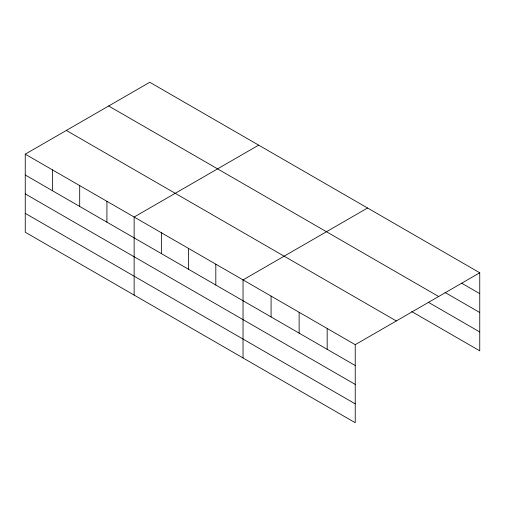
<?xml version="1.0" encoding="UTF-8"?>
<svg xmlns="http://www.w3.org/2000/svg" width="505" height="505" viewBox="0 0 505 505"><rect width="100%" height="100%" fill="white"/><g stroke="black" fill="none" stroke-linecap="round" stroke-linejoin="round"><path stroke-width="0.76" d="M25.25 154.164L355.23 344.675L355.23 422.729L25.25 232.218L25.25 154.164L149.77 82.271L479.75 272.782L479.75 350.836L411.632 311.509M258.667 145.143L134.141 217.036L134.141 295.084M367.558 208.009L243.038 279.903L243.038 357.95M355.23 344.675L479.75 272.782M461.721 283.223L479.75 293.639M445.025 292.464L479.75 312.513M108.682 105.999L438.656 296.511M428.328 302.268L479.75 331.962M66.344 130.441L396.318 320.953M25.25 175.014L355.23 365.525M25.25 193.895L355.23 384.406M25.25 213.337L355.23 403.849M327.177 328.484L327.177 349.334M299.13 312.292L299.13 333.142M271.084 296.094L271.084 316.951M215.812 264.184L215.812 285.035M188.586 248.466L188.586 269.323M161.366 232.748L161.366 253.605M106.921 201.318L106.921 222.168M79.695 185.6L79.695 206.45M52.476 169.882L52.476 190.732"/></g></svg>
